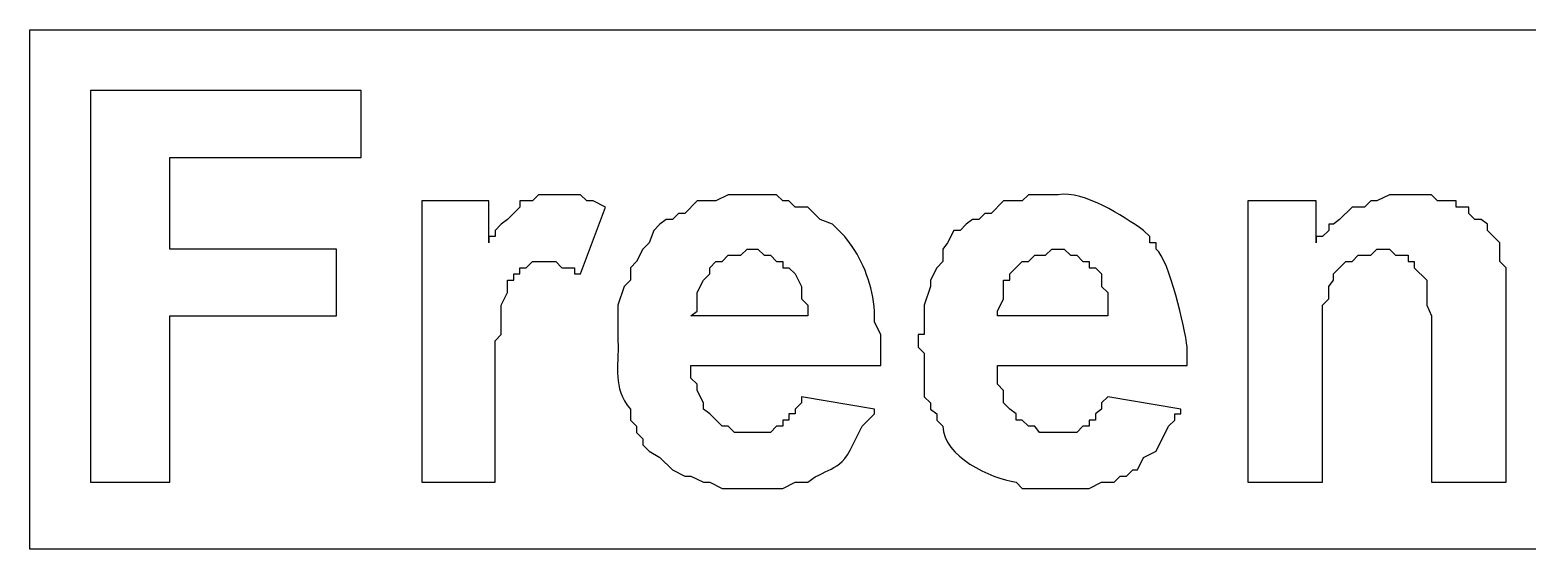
# Model space of a CAD drawing. Header units: millimetres. Extents: x -109 to -14.2, y -107.5 to -24.7.
# Drawn here: x -64.49 to -58.28, y -94.38 to -92.22 of the extents above; entities that cross this region are included whole.
import ezdxf

# ---------------------------------------------------------------- set-up
doc = ezdxf.new("R2010")
doc.units = ezdxf.units.MM
doc.header["$MEASUREMENT"] = 0
doc.layers.add('layer 1', color=7, linetype='Continuous')

msp = doc.modelspace()

# ---------------------------------------------------------------- linework, layer by layer
at = {"layer": 'layer 1', "color": 0}
for points, knots in [([(-64.4912, -92.2205), (-64.4912, -92.2205), (-64.4912, -94.3759), (-64.4912, -94.3759), (-64.4912, -94.3759), (-64.4912, -94.3759), (-54.1269, -94.3759), (-54.1269, -94.3759), (-54.1269, -94.3759), (-54.1269, -94.3759), (-54.1269, -92.2205), (-54.1269, -92.2205), (-54.1269, -92.2205), (-54.1269, -92.2205), (-64.4912, -92.2205), (-64.4912, -92.2205)], [0, 0, 0, 0, 0.2, 0.2, 0.2, 0.2, 0.4, 0.4, 0.4, 0.4, 0.6, 0.6, 0.6, 0.6, 1, 1, 1, 1]), ([(-64.2395, -94.0985), (-64.2395, -94.0985), (-64.2395, -92.4722), (-64.2395, -92.4722), (-64.2395, -92.4722), (-64.2395, -92.4722), (-63.1166, -92.4722), (-63.1166, -92.4722), (-63.1166, -92.4722), (-63.1166, -92.4722), (-63.1166, -92.7497), (-63.1166, -92.7497), (-63.1166, -92.7497), (-63.1166, -92.7497), (-63.9104, -92.7497), (-63.9104, -92.7497), (-63.9104, -92.7497), (-63.9104, -92.7497), (-63.9104, -93.1304), (-63.9104, -93.1304), (-63.9104, -93.1304), (-63.9104, -93.1304), (-63.2198, -93.1304), (-63.2198, -93.1304), (-63.2198, -93.1304), (-63.2198, -93.1304), (-63.2198, -93.4079), (-63.2198, -93.4079), (-63.2198, -93.4079), (-63.2198, -93.4079), (-63.9104, -93.4079), (-63.9104, -93.4079), (-63.9104, -93.4079), (-63.9104, -93.4079), (-63.9104, -94.0985), (-63.9104, -94.0985), (-63.9104, -94.0985), (-63.9104, -94.0985), (-64.2395, -94.0985), (-64.2395, -94.0985)], [0, 0, 0, 0, 0.090909, 0.090909, 0.090909, 0.090909, 0.181818, 0.181818, 0.181818, 0.181818, 0.272727, 0.272727, 0.272727, 0.272727, 0.363636, 0.363636, 0.363636, 0.363636, 0.454545, 0.454545, 0.454545, 0.454545, 0.545455, 0.545455, 0.545455, 0.545455, 0.636364, 0.636364, 0.636364, 0.636364, 0.727273, 0.727273, 0.727273, 0.727273, 0.818182, 0.818182, 0.818182, 0.818182, 1, 1, 1, 1]), ([(-62.5616, -94.0985), (-62.5616, -94.0985), (-62.8649, -94.0985), (-62.8649, -94.0985), (-62.8649, -94.0985), (-62.8649, -94.0985), (-62.8649, -92.9304), (-62.8649, -92.9304), (-62.8649, -92.9304), (-62.8649, -92.9304), (-62.5874, -92.9304), (-62.5874, -92.9304), (-62.5874, -92.9304), (-62.5874, -92.9304), (-62.5874, -93.1046), (-62.5874, -93.1046), (-62.5874, -93.1046), (-62.5874, -93.1046), (-62.5874, -93.0788), (-62.5874, -93.0788), (-62.5874, -93.0788), (-62.5874, -93.0788), (-62.5616, -93.0788), (-62.5616, -93.0788), (-62.5616, -93.0788), (-62.5616, -93.0788), (-62.5616, -93.053), (-62.5616, -93.053), (-62.5616, -93.053), (-62.5616, -93.053), (-62.5358, -93.0272), (-62.5358, -93.0272), (-62.5358, -93.0272), (-62.5358, -93.0272), (-62.51, -93.0078), (-62.51, -93.0078), (-62.51, -93.0078), (-62.51, -93.0078), (-62.4584, -92.9562), (-62.4584, -92.9562), (-62.4584, -92.9562), (-62.4584, -92.9562), (-62.4584, -92.9304), (-62.4584, -92.9304), (-62.4584, -92.9304), (-62.4584, -92.9304), (-62.4067, -92.9304), (-62.4067, -92.9304), (-62.4067, -92.9304), (-62.4067, -92.9304), (-62.3809, -92.9045), (-62.3809, -92.9045), (-62.3809, -92.9045), (-62.3809, -92.9045), (-62.2067, -92.9045), (-62.2067, -92.9045), (-62.2067, -92.9045), (-62.2067, -92.9045), (-62.1808, -92.9304), (-62.1808, -92.9304), (-62.1808, -92.9304), (-62.1808, -92.9304), (-62.155, -92.9304), (-62.155, -92.9304), (-62.155, -92.9304), (-62.155, -92.9304), (-62.1034, -92.9562), (-62.1034, -92.9562), (-62.1034, -92.9562), (-62.1034, -92.9562), (-62.2067, -93.2337), (-62.2067, -93.2337), (-62.2067, -93.2337), (-62.2067, -93.2337), (-62.2325, -93.2337), (-62.2325, -93.2337), (-62.2325, -93.2337), (-62.2325, -93.2337), (-62.2325, -93.2079), (-62.2325, -93.2079), (-62.2325, -93.2079), (-62.2325, -93.2079), (-62.2841, -93.2079), (-62.2841, -93.2079), (-62.2841, -93.2079), (-62.2841, -93.2079), (-62.3099, -93.1821), (-62.3099, -93.1821), (-62.3099, -93.1821), (-62.3099, -93.1821), (-62.4067, -93.1821), (-62.4067, -93.1821), (-62.4067, -93.1821), (-62.4067, -93.1821), (-62.4325, -93.2079), (-62.4325, -93.2079), (-62.4325, -93.2079), (-62.4325, -93.2079), (-62.4584, -93.2079), (-62.4584, -93.2079), (-62.4584, -93.2079), (-62.4584, -93.2079), (-62.4584, -93.2337), (-62.4584, -93.2337), (-62.4584, -93.2337), (-62.4584, -93.2337), (-62.4841, -93.2337), (-62.4841, -93.2337), (-62.4841, -93.2337), (-62.4841, -93.2337), (-62.4841, -93.2595), (-62.4841, -93.2595), (-62.4841, -93.2595), (-62.4841, -93.2595), (-62.51, -93.2595), (-62.51, -93.2595), (-62.51, -93.2595), (-62.51, -93.2595), (-62.51, -93.3111), (-62.51, -93.3111), (-62.51, -93.3111), (-62.51, -93.3111), (-62.5358, -93.3628), (-62.5358, -93.3628), (-62.5358, -93.3628), (-62.5358, -93.3628), (-62.5358, -93.4854), (-62.5358, -93.4854), (-62.5358, -93.4854), (-62.5358, -93.4854), (-62.5616, -93.5112), (-62.5616, -93.5112), (-62.5616, -93.5112), (-62.5616, -93.5112), (-62.5616, -93.7435), (-62.5616, -93.7435), (-62.5616, -93.7435), (-62.5616, -93.7435), (-62.5616, -94.0985), (-62.5616, -94.0985)], [0, 0, 0, 0, 0.027778, 0.027778, 0.027778, 0.027778, 0.055556, 0.055556, 0.055556, 0.055556, 0.083333, 0.083333, 0.083333, 0.083333, 0.111111, 0.111111, 0.111111, 0.111111, 0.138889, 0.138889, 0.138889, 0.138889, 0.166667, 0.166667, 0.166667, 0.166667, 0.194444, 0.194444, 0.194444, 0.194444, 0.222222, 0.222222, 0.222222, 0.222222, 0.25, 0.25, 0.25, 0.25, 0.277778, 0.277778, 0.277778, 0.277778, 0.305556, 0.305556, 0.305556, 0.305556, 0.333333, 0.333333, 0.333333, 0.333333, 0.361111, 0.361111, 0.361111, 0.361111, 0.388889, 0.388889, 0.388889, 0.388889, 0.416667, 0.416667, 0.416667, 0.416667, 0.444444, 0.444444, 0.444444, 0.444444, 0.472222, 0.472222, 0.472222, 0.472222, 0.5, 0.5, 0.5, 0.5, 0.527778, 0.527778, 0.527778, 0.527778, 0.555556, 0.555556, 0.555556, 0.555556, 0.583333, 0.583333, 0.583333, 0.583333, 0.611111, 0.611111, 0.611111, 0.611111, 0.638889, 0.638889, 0.638889, 0.638889, 0.666667, 0.666667, 0.666667, 0.666667, 0.694444, 0.694444, 0.694444, 0.694444, 0.722222, 0.722222, 0.722222, 0.722222, 0.75, 0.75, 0.75, 0.75, 0.777778, 0.777778, 0.777778, 0.777778, 0.805556, 0.805556, 0.805556, 0.805556, 0.833333, 0.833333, 0.833333, 0.833333, 0.861111, 0.861111, 0.861111, 0.861111, 0.888889, 0.888889, 0.888889, 0.888889, 0.916667, 0.916667, 0.916667, 0.916667, 0.944444, 0.944444, 0.944444, 0.944444, 1, 1, 1, 1]), ([(-61.2903, -93.7435), (-61.2903, -93.7435), (-60.987, -93.7951), (-60.987, -93.7951), (-60.987, -93.7951), (-60.987, -93.7951), (-60.987, -93.8145), (-60.987, -93.8145), (-60.987, -93.8145), (-60.987, -93.8145), (-61.0386, -93.8661), (-61.0386, -93.8661), (-61.0386, -93.8661), (-61.0386, -93.8661), (-61.0644, -93.9178), (-61.0644, -93.9178), (-61.0644, -93.9178), (-61.1293, -94.0674), (-61.1758, -94.0281), (-61.2644, -94.0985), (-61.2644, -94.0985), (-61.2644, -94.0985), (-61.3161, -94.0985), (-61.3161, -94.0985), (-61.3161, -94.0985), (-61.3161, -94.0985), (-61.3677, -94.1243), (-61.3677, -94.1243), (-61.3677, -94.1243), (-61.3677, -94.1243), (-61.6194, -94.1243), (-61.6194, -94.1243), (-61.6194, -94.1243), (-61.6194, -94.1243), (-61.671, -94.0985), (-61.671, -94.0985), (-61.671, -94.0985), (-61.671, -94.0985), (-61.6968, -94.0985), (-61.6968, -94.0985), (-61.6968, -94.0985), (-61.6968, -94.0985), (-61.7485, -94.0726), (-61.7485, -94.0726), (-61.7485, -94.0726), (-61.7485, -94.0726), (-61.7743, -94.0726), (-61.7743, -94.0726), (-61.7743, -94.0726), (-61.7743, -94.0726), (-61.8259, -94.0468), (-61.8259, -94.0468), (-61.8259, -94.0468), (-61.8259, -94.0468), (-61.8775, -93.9952), (-61.8775, -93.9952), (-61.8775, -93.9952), (-61.8775, -93.9952), (-61.9227, -93.9694), (-61.9227, -93.9694), (-61.9227, -93.9694), (-61.9227, -93.9694), (-61.9485, -93.9436), (-61.9485, -93.9436), (-61.9485, -93.9436), (-61.9485, -93.9436), (-61.9485, -93.9178), (-61.9485, -93.9178), (-61.9485, -93.9178), (-61.9485, -93.9178), (-61.9743, -93.8919), (-61.9743, -93.8919), (-61.9743, -93.8919), (-61.9743, -93.8919), (-61.9743, -93.8661), (-61.9743, -93.8661), (-61.9743, -93.8661), (-61.9743, -93.8661), (-62.0001, -93.8403), (-62.0001, -93.8403), (-62.0001, -93.8403), (-62.0001, -93.8403), (-62.0001, -93.7951), (-62.0001, -93.7951), (-62.0001, -93.7951), (-62.076, -93.7031), (-62.0467, -93.6233), (-62.0518, -93.5112), (-62.0518, -93.5112), (-62.0518, -93.5112), (-62.0518, -93.3628), (-62.0518, -93.3628), (-62.0518, -93.3628), (-62.0518, -93.3628), (-62.026, -93.2853), (-62.026, -93.2853), (-62.026, -93.2853), (-62.026, -93.2853), (-62.0001, -93.2595), (-62.0001, -93.2595), (-62.0001, -93.2595), (-62.0001, -93.2595), (-62.0001, -93.2079), (-62.0001, -93.2079), (-62.0001, -93.2079), (-62.0001, -93.2079), (-61.9743, -93.1821), (-61.9743, -93.1821), (-61.9743, -93.1821), (-61.9743, -93.1821), (-61.9485, -93.1304), (-61.9485, -93.1304), (-61.9485, -93.1304), (-61.9485, -93.1304), (-61.9227, -93.1046), (-61.9227, -93.1046), (-61.9227, -93.1046), (-61.9227, -93.1046), (-61.9033, -93.053), (-61.9033, -93.053), (-61.9033, -93.053), (-61.9033, -93.053), (-61.8775, -93.0272), (-61.8775, -93.0272), (-61.8775, -93.0272), (-61.8775, -93.0272), (-61.8517, -93.0078), (-61.8517, -93.0078), (-61.8517, -93.0078), (-61.8517, -93.0078), (-61.8259, -93.0078), (-61.8259, -93.0078), (-61.8259, -93.0078), (-61.8259, -93.0078), (-61.8001, -92.982), (-61.8001, -92.982), (-61.8001, -92.982), (-61.8001, -92.982), (-61.7743, -92.982), (-61.7743, -92.982), (-61.7743, -92.982), (-61.7743, -92.982), (-61.7227, -92.9304), (-61.7227, -92.9304), (-61.7227, -92.9304), (-61.7227, -92.9304), (-61.6452, -92.9304), (-61.6452, -92.9304), (-61.6452, -92.9304), (-61.6452, -92.9304), (-61.5936, -92.9045), (-61.5936, -92.9045), (-61.5936, -92.9045), (-61.5936, -92.9045), (-61.3935, -92.9045), (-61.3935, -92.9045), (-61.3935, -92.9045), (-61.3935, -92.9045), (-61.3677, -92.9304), (-61.3677, -92.9304), (-61.3677, -92.9304), (-61.3677, -92.9304), (-61.3419, -92.9304), (-61.3419, -92.9304), (-61.3419, -92.9304), (-61.3419, -92.9304), (-61.3161, -92.9562), (-61.3161, -92.9562), (-61.3161, -92.9562), (-61.3161, -92.9562), (-61.2644, -92.9562), (-61.2644, -92.9562), (-61.2644, -92.9562), (-61.2644, -92.9562), (-61.2128, -93.0078), (-61.2128, -93.0078), (-61.2128, -93.0078), (-61.2128, -93.0078), (-61.1612, -93.0272), (-61.1612, -93.0272), (-61.1612, -93.0272), (-61.1612, -93.0272), (-61.1096, -93.0788), (-61.1096, -93.0788), (-61.1096, -93.0788), (-61.1096, -93.0788), (-61.0902, -93.1046), (-61.0902, -93.1046), (-61.0902, -93.1046), (-61.0318, -93.186), (-60.9949, -93.2812), (-60.987, -93.3886), (-60.987, -93.3886), (-60.987, -93.3886), (-60.987, -93.4337), (-60.987, -93.4337), (-60.987, -93.4337), (-60.987, -93.4337), (-60.9611, -93.4854), (-60.9611, -93.4854), (-60.9611, -93.4854), (-60.9611, -93.4854), (-60.9611, -93.6144), (-60.9611, -93.6144), (-60.9611, -93.6144), (-60.9611, -93.6144), (-61.7485, -93.6144), (-61.7485, -93.6144), (-61.7485, -93.6144), (-61.7485, -93.6144), (-61.7485, -93.6661), (-61.7485, -93.6661), (-61.7485, -93.6661), (-61.7485, -93.6661), (-61.7227, -93.6919), (-61.7227, -93.6919), (-61.7227, -93.6919), (-61.7227, -93.6919), (-61.7227, -93.7177), (-61.7227, -93.7177), (-61.7227, -93.7177), (-61.7227, -93.7177), (-61.6968, -93.7693), (-61.6968, -93.7693), (-61.6968, -93.7693), (-61.6968, -93.7693), (-61.6968, -93.7951), (-61.6968, -93.7951), (-61.6968, -93.7951), (-61.6968, -93.7951), (-61.671, -93.8145), (-61.671, -93.8145), (-61.671, -93.8145), (-61.671, -93.8145), (-61.6194, -93.8661), (-61.6194, -93.8661), (-61.6194, -93.8661), (-61.6194, -93.8661), (-61.5936, -93.8661), (-61.5936, -93.8661), (-61.5936, -93.8661), (-61.5936, -93.8661), (-61.5678, -93.8919), (-61.5678, -93.8919), (-61.5678, -93.8919), (-61.5678, -93.8919), (-61.4193, -93.8919), (-61.4193, -93.8919), (-61.4193, -93.8919), (-61.4193, -93.8919), (-61.3935, -93.8661), (-61.3935, -93.8661), (-61.3935, -93.8661), (-61.3935, -93.8661), (-61.3677, -93.8661), (-61.3677, -93.8661), (-61.3677, -93.8661), (-61.3677, -93.8661), (-61.3677, -93.8403), (-61.3677, -93.8403), (-61.3677, -93.8403), (-61.3677, -93.8403), (-61.3419, -93.8403), (-61.3419, -93.8403), (-61.3419, -93.8403), (-61.3419, -93.8403), (-61.3419, -93.8145), (-61.3419, -93.8145), (-61.3419, -93.8145), (-61.3419, -93.8145), (-61.3161, -93.8145), (-61.3161, -93.8145), (-61.3161, -93.8145), (-61.3161, -93.8145), (-61.3161, -93.7951), (-61.3161, -93.7951), (-61.3161, -93.7951), (-61.3161, -93.7951), (-61.2903, -93.7693), (-61.2903, -93.7693), (-61.2903, -93.7693), (-61.2903, -93.7693), (-61.2903, -93.7435), (-61.2903, -93.7435)], [0, 0, 0, 0, 0.013889, 0.013889, 0.013889, 0.013889, 0.027778, 0.027778, 0.027778, 0.027778, 0.041667, 0.041667, 0.041667, 0.041667, 0.055556, 0.055556, 0.055556, 0.055556, 0.069444, 0.069444, 0.069444, 0.069444, 0.083333, 0.083333, 0.083333, 0.083333, 0.097222, 0.097222, 0.097222, 0.097222, 0.111111, 0.111111, 0.111111, 0.111111, 0.125, 0.125, 0.125, 0.125, 0.138889, 0.138889, 0.138889, 0.138889, 0.152778, 0.152778, 0.152778, 0.152778, 0.166667, 0.166667, 0.166667, 0.166667, 0.180556, 0.180556, 0.180556, 0.180556, 0.194444, 0.194444, 0.194444, 0.194444, 0.208333, 0.208333, 0.208333, 0.208333, 0.222222, 0.222222, 0.222222, 0.222222, 0.236111, 0.236111, 0.236111, 0.236111, 0.25, 0.25, 0.25, 0.25, 0.263889, 0.263889, 0.263889, 0.263889, 0.277778, 0.277778, 0.277778, 0.277778, 0.291667, 0.291667, 0.291667, 0.291667, 0.305556, 0.305556, 0.305556, 0.305556, 0.319444, 0.319444, 0.319444, 0.319444, 0.333333, 0.333333, 0.333333, 0.333333, 0.347222, 0.347222, 0.347222, 0.347222, 0.361111, 0.361111, 0.361111, 0.361111, 0.375, 0.375, 0.375, 0.375, 0.388889, 0.388889, 0.388889, 0.388889, 0.402778, 0.402778, 0.402778, 0.402778, 0.416667, 0.416667, 0.416667, 0.416667, 0.430556, 0.430556, 0.430556, 0.430556, 0.444444, 0.444444, 0.444444, 0.444444, 0.458333, 0.458333, 0.458333, 0.458333, 0.472222, 0.472222, 0.472222, 0.472222, 0.486111, 0.486111, 0.486111, 0.486111, 0.5, 0.5, 0.5, 0.5, 0.513889, 0.513889, 0.513889, 0.513889, 0.527778, 0.527778, 0.527778, 0.527778, 0.541667, 0.541667, 0.541667, 0.541667, 0.555556, 0.555556, 0.555556, 0.555556, 0.569444, 0.569444, 0.569444, 0.569444, 0.583333, 0.583333, 0.583333, 0.583333, 0.597222, 0.597222, 0.597222, 0.597222, 0.611111, 0.611111, 0.611111, 0.611111, 0.625, 0.625, 0.625, 0.625, 0.638889, 0.638889, 0.638889, 0.638889, 0.652778, 0.652778, 0.652778, 0.652778, 0.666667, 0.666667, 0.666667, 0.666667, 0.680556, 0.680556, 0.680556, 0.680556, 0.694444, 0.694444, 0.694444, 0.694444, 0.708333, 0.708333, 0.708333, 0.708333, 0.722222, 0.722222, 0.722222, 0.722222, 0.736111, 0.736111, 0.736111, 0.736111, 0.75, 0.75, 0.75, 0.75, 0.763889, 0.763889, 0.763889, 0.763889, 0.777778, 0.777778, 0.777778, 0.777778, 0.791667, 0.791667, 0.791667, 0.791667, 0.805556, 0.805556, 0.805556, 0.805556, 0.819444, 0.819444, 0.819444, 0.819444, 0.833333, 0.833333, 0.833333, 0.833333, 0.847222, 0.847222, 0.847222, 0.847222, 0.861111, 0.861111, 0.861111, 0.861111, 0.875, 0.875, 0.875, 0.875, 0.888889, 0.888889, 0.888889, 0.888889, 0.902778, 0.902778, 0.902778, 0.902778, 0.916667, 0.916667, 0.916667, 0.916667, 0.930556, 0.930556, 0.930556, 0.930556, 0.944444, 0.944444, 0.944444, 0.944444, 0.958333, 0.958333, 0.958333, 0.958333, 0.972222, 0.972222, 0.972222, 0.972222, 1, 1, 1, 1]), ([(-60.0189, -93.7435), (-60.0189, -93.7435), (-59.7156, -93.7951), (-59.7156, -93.7951), (-59.7156, -93.7951), (-59.7156, -93.7951), (-59.7156, -93.8145), (-59.7156, -93.8145), (-59.7156, -93.8145), (-59.7156, -93.8145), (-59.7414, -93.8145), (-59.7414, -93.8145), (-59.7414, -93.8145), (-59.7414, -93.8145), (-59.7414, -93.8403), (-59.7414, -93.8403), (-59.7414, -93.8403), (-59.7414, -93.8403), (-59.7673, -93.8661), (-59.7673, -93.8661), (-59.7673, -93.8661), (-59.7673, -93.8661), (-59.8189, -93.9694), (-59.8189, -93.9694), (-59.8189, -93.9694), (-59.8189, -93.9694), (-59.8705, -93.9952), (-59.8705, -93.9952), (-59.8705, -93.9952), (-59.8705, -93.9952), (-59.8963, -94.0468), (-59.8963, -94.0468), (-59.8963, -94.0468), (-59.8963, -94.0468), (-59.9157, -94.0468), (-59.9157, -94.0468), (-59.9157, -94.0468), (-59.9157, -94.0468), (-59.9415, -94.0726), (-59.9415, -94.0726), (-59.9415, -94.0726), (-59.9415, -94.0726), (-59.9673, -94.0726), (-59.9673, -94.0726), (-59.9673, -94.0726), (-59.9673, -94.0726), (-59.9931, -94.0985), (-59.9931, -94.0985), (-59.9931, -94.0985), (-59.9931, -94.0985), (-60.0447, -94.0985), (-60.0447, -94.0985), (-60.0447, -94.0985), (-60.0447, -94.0985), (-60.0964, -94.1243), (-60.0964, -94.1243), (-60.0964, -94.1243), (-60.0964, -94.1243), (-60.3739, -94.1243), (-60.3739, -94.1243), (-60.3739, -94.1243), (-60.3739, -94.1243), (-60.3997, -94.0985), (-60.3997, -94.0985), (-60.3997, -94.0985), (-60.5056, -94.0814), (-60.7029, -93.9912), (-60.703, -93.8661), (-60.703, -93.8661), (-60.703, -93.8661), (-60.7288, -93.8403), (-60.7288, -93.8403), (-60.7288, -93.8403), (-60.7288, -93.8403), (-60.7288, -93.8145), (-60.7288, -93.8145), (-60.7288, -93.8145), (-60.7288, -93.8145), (-60.7546, -93.7951), (-60.7546, -93.7951), (-60.7546, -93.7951), (-60.7546, -93.7951), (-60.7546, -93.7693), (-60.7546, -93.7693), (-60.7546, -93.7693), (-60.7546, -93.7693), (-60.7804, -93.7435), (-60.7804, -93.7435), (-60.7804, -93.7435), (-60.7804, -93.7435), (-60.7804, -93.5628), (-60.7804, -93.5628), (-60.7804, -93.5628), (-60.7804, -93.5628), (-60.8063, -93.537), (-60.8063, -93.537), (-60.8063, -93.537), (-60.8063, -93.537), (-60.8063, -93.4854), (-60.8063, -93.4854), (-60.8063, -93.4854), (-60.8063, -93.4854), (-60.7804, -93.4854), (-60.7804, -93.4854), (-60.7804, -93.4854), (-60.7804, -93.4854), (-60.7804, -93.3628), (-60.7804, -93.3628), (-60.7804, -93.3628), (-60.7804, -93.3628), (-60.7546, -93.2853), (-60.7546, -93.2853), (-60.7546, -93.2853), (-60.7546, -93.2853), (-60.7546, -93.2595), (-60.7546, -93.2595), (-60.7546, -93.2595), (-60.7546, -93.2595), (-60.7288, -93.2079), (-60.7288, -93.2079), (-60.7288, -93.2079), (-60.7288, -93.2079), (-60.703, -93.1821), (-60.703, -93.1821), (-60.703, -93.1821), (-60.703, -93.1821), (-60.703, -93.1304), (-60.703, -93.1304), (-60.703, -93.1304), (-60.703, -93.1304), (-60.6836, -93.1046), (-60.6836, -93.1046), (-60.6836, -93.1046), (-60.6836, -93.1046), (-60.6578, -93.053), (-60.6578, -93.053), (-60.6578, -93.053), (-60.6578, -93.053), (-60.632, -93.053), (-60.632, -93.053), (-60.632, -93.053), (-60.632, -93.053), (-60.6062, -93.0272), (-60.6062, -93.0272), (-60.6062, -93.0272), (-60.6062, -93.0272), (-60.5804, -93.0078), (-60.5804, -93.0078), (-60.5804, -93.0078), (-60.5804, -93.0078), (-60.5546, -93.0078), (-60.5546, -93.0078), (-60.5546, -93.0078), (-60.5546, -93.0078), (-60.5287, -92.982), (-60.5287, -92.982), (-60.5287, -92.982), (-60.5287, -92.982), (-60.5029, -92.982), (-60.5029, -92.982), (-60.5029, -92.982), (-60.5029, -92.982), (-60.4513, -92.9304), (-60.4513, -92.9304), (-60.4513, -92.9304), (-60.4513, -92.9304), (-60.3739, -92.9304), (-60.3739, -92.9304), (-60.3739, -92.9304), (-60.3739, -92.9304), (-60.3481, -92.9045), (-60.3481, -92.9045), (-60.3481, -92.9045), (-60.3481, -92.9045), (-60.2254, -92.9045), (-60.2254, -92.9045), (-60.2254, -92.9045), (-60.1154, -92.887), (-59.9575, -92.9934), (-59.8705, -93.053), (-59.8705, -93.053), (-59.8705, -93.053), (-59.8447, -93.0788), (-59.8447, -93.0788), (-59.8447, -93.0788), (-59.8447, -93.0788), (-59.8447, -93.1046), (-59.8447, -93.1046), (-59.8447, -93.1046), (-59.8447, -93.1046), (-59.8189, -93.1046), (-59.8189, -93.1046), (-59.8189, -93.1046), (-59.8189, -93.1046), (-59.8189, -93.1304), (-59.8189, -93.1304), (-59.8189, -93.1304), (-59.7615, -93.1799), (-59.7004, -93.4542), (-59.6898, -93.537), (-59.6898, -93.537), (-59.6898, -93.537), (-59.6898, -93.6144), (-59.6898, -93.6144), (-59.6898, -93.6144), (-59.6898, -93.6144), (-60.4771, -93.6144), (-60.4771, -93.6144), (-60.4771, -93.6144), (-60.4771, -93.6144), (-60.4771, -93.6919), (-60.4771, -93.6919), (-60.4771, -93.6919), (-60.4771, -93.6919), (-60.4513, -93.7177), (-60.4513, -93.7177), (-60.4513, -93.7177), (-60.4513, -93.7177), (-60.4513, -93.7693), (-60.4513, -93.7693), (-60.4513, -93.7693), (-60.4513, -93.7693), (-60.4255, -93.7951), (-60.4255, -93.7951), (-60.4255, -93.7951), (-60.4255, -93.7951), (-60.3997, -93.8145), (-60.3997, -93.8145), (-60.3997, -93.8145), (-60.3997, -93.8145), (-60.3997, -93.8403), (-60.3997, -93.8403), (-60.3997, -93.8403), (-60.3997, -93.8403), (-60.3739, -93.8403), (-60.3739, -93.8403), (-60.3739, -93.8403), (-60.3739, -93.8403), (-60.3481, -93.8661), (-60.3481, -93.8661), (-60.3481, -93.8661), (-60.3481, -93.8661), (-60.3222, -93.8661), (-60.3222, -93.8661), (-60.3222, -93.8661), (-60.3222, -93.8661), (-60.3029, -93.8919), (-60.3029, -93.8919), (-60.3029, -93.8919), (-60.3029, -93.8919), (-60.148, -93.8919), (-60.148, -93.8919), (-60.148, -93.8919), (-60.148, -93.8919), (-60.1222, -93.8661), (-60.1222, -93.8661), (-60.1222, -93.8661), (-60.1222, -93.8661), (-60.0964, -93.8661), (-60.0964, -93.8661), (-60.0964, -93.8661), (-60.0964, -93.8661), (-60.0964, -93.8403), (-60.0964, -93.8403), (-60.0964, -93.8403), (-60.0964, -93.8403), (-60.0706, -93.8403), (-60.0706, -93.8403), (-60.0706, -93.8403), (-60.0706, -93.8403), (-60.0706, -93.8145), (-60.0706, -93.8145), (-60.0706, -93.8145), (-60.0706, -93.8145), (-60.0447, -93.7951), (-60.0447, -93.7951), (-60.0447, -93.7951), (-60.0447, -93.7951), (-60.0447, -93.7693), (-60.0447, -93.7693), (-60.0447, -93.7693), (-60.0447, -93.7693), (-60.0189, -93.7435), (-60.0189, -93.7435)], [0, 0, 0, 0, 0.013889, 0.013889, 0.013889, 0.013889, 0.027778, 0.027778, 0.027778, 0.027778, 0.041667, 0.041667, 0.041667, 0.041667, 0.055556, 0.055556, 0.055556, 0.055556, 0.069444, 0.069444, 0.069444, 0.069444, 0.083333, 0.083333, 0.083333, 0.083333, 0.097222, 0.097222, 0.097222, 0.097222, 0.111111, 0.111111, 0.111111, 0.111111, 0.125, 0.125, 0.125, 0.125, 0.138889, 0.138889, 0.138889, 0.138889, 0.152778, 0.152778, 0.152778, 0.152778, 0.166667, 0.166667, 0.166667, 0.166667, 0.180556, 0.180556, 0.180556, 0.180556, 0.194444, 0.194444, 0.194444, 0.194444, 0.208333, 0.208333, 0.208333, 0.208333, 0.222222, 0.222222, 0.222222, 0.222222, 0.236111, 0.236111, 0.236111, 0.236111, 0.25, 0.25, 0.25, 0.25, 0.263889, 0.263889, 0.263889, 0.263889, 0.277778, 0.277778, 0.277778, 0.277778, 0.291667, 0.291667, 0.291667, 0.291667, 0.305556, 0.305556, 0.305556, 0.305556, 0.319444, 0.319444, 0.319444, 0.319444, 0.333333, 0.333333, 0.333333, 0.333333, 0.347222, 0.347222, 0.347222, 0.347222, 0.361111, 0.361111, 0.361111, 0.361111, 0.375, 0.375, 0.375, 0.375, 0.388889, 0.388889, 0.388889, 0.388889, 0.402778, 0.402778, 0.402778, 0.402778, 0.416667, 0.416667, 0.416667, 0.416667, 0.430556, 0.430556, 0.430556, 0.430556, 0.444444, 0.444444, 0.444444, 0.444444, 0.458333, 0.458333, 0.458333, 0.458333, 0.472222, 0.472222, 0.472222, 0.472222, 0.486111, 0.486111, 0.486111, 0.486111, 0.5, 0.5, 0.5, 0.5, 0.513889, 0.513889, 0.513889, 0.513889, 0.527778, 0.527778, 0.527778, 0.527778, 0.541667, 0.541667, 0.541667, 0.541667, 0.555556, 0.555556, 0.555556, 0.555556, 0.569444, 0.569444, 0.569444, 0.569444, 0.583333, 0.583333, 0.583333, 0.583333, 0.597222, 0.597222, 0.597222, 0.597222, 0.611111, 0.611111, 0.611111, 0.611111, 0.625, 0.625, 0.625, 0.625, 0.638889, 0.638889, 0.638889, 0.638889, 0.652778, 0.652778, 0.652778, 0.652778, 0.666667, 0.666667, 0.666667, 0.666667, 0.680556, 0.680556, 0.680556, 0.680556, 0.694444, 0.694444, 0.694444, 0.694444, 0.708333, 0.708333, 0.708333, 0.708333, 0.722222, 0.722222, 0.722222, 0.722222, 0.736111, 0.736111, 0.736111, 0.736111, 0.75, 0.75, 0.75, 0.75, 0.763889, 0.763889, 0.763889, 0.763889, 0.777778, 0.777778, 0.777778, 0.777778, 0.791667, 0.791667, 0.791667, 0.791667, 0.805556, 0.805556, 0.805556, 0.805556, 0.819444, 0.819444, 0.819444, 0.819444, 0.833333, 0.833333, 0.833333, 0.833333, 0.847222, 0.847222, 0.847222, 0.847222, 0.861111, 0.861111, 0.861111, 0.861111, 0.875, 0.875, 0.875, 0.875, 0.888889, 0.888889, 0.888889, 0.888889, 0.902778, 0.902778, 0.902778, 0.902778, 0.916667, 0.916667, 0.916667, 0.916667, 0.930556, 0.930556, 0.930556, 0.930556, 0.944444, 0.944444, 0.944444, 0.944444, 0.958333, 0.958333, 0.958333, 0.958333, 0.972222, 0.972222, 0.972222, 0.972222, 1, 1, 1, 1]), ([(-58.3668, -94.0985), (-58.3668, -94.0985), (-58.6766, -94.0985), (-58.6766, -94.0985), (-58.6766, -94.0985), (-58.6766, -94.0985), (-58.6766, -93.4079), (-58.6766, -93.4079), (-58.6766, -93.4079), (-58.6766, -93.4079), (-58.696, -93.3628), (-58.696, -93.3628), (-58.696, -93.3628), (-58.696, -93.3628), (-58.696, -93.2595), (-58.696, -93.2595), (-58.696, -93.2595), (-58.696, -93.2595), (-58.7476, -93.2079), (-58.7476, -93.2079), (-58.7476, -93.2079), (-58.7476, -93.2079), (-58.7476, -93.1821), (-58.7476, -93.1821), (-58.7476, -93.1821), (-58.7476, -93.1821), (-58.7734, -93.1821), (-58.7734, -93.1821), (-58.7734, -93.1821), (-58.7734, -93.1821), (-58.7734, -93.1562), (-58.7734, -93.1562), (-58.7734, -93.1562), (-58.7734, -93.1562), (-58.825, -93.1562), (-58.825, -93.1562), (-58.825, -93.1562), (-58.825, -93.1562), (-58.8508, -93.1304), (-58.8508, -93.1304), (-58.8508, -93.1304), (-58.8508, -93.1304), (-58.9025, -93.1304), (-58.9025, -93.1304), (-58.9025, -93.1304), (-58.9025, -93.1304), (-58.9283, -93.1562), (-58.9283, -93.1562), (-58.9283, -93.1562), (-58.9283, -93.1562), (-58.9799, -93.1562), (-58.9799, -93.1562), (-58.9799, -93.1562), (-58.9799, -93.1562), (-59.0057, -93.1821), (-59.0057, -93.1821), (-59.0057, -93.1821), (-59.0057, -93.1821), (-59.0316, -93.1821), (-59.0316, -93.1821), (-59.0316, -93.1821), (-59.0316, -93.1821), (-59.0832, -93.2337), (-59.0832, -93.2337), (-59.0832, -93.2337), (-59.0832, -93.2337), (-59.0832, -93.2595), (-59.0832, -93.2595), (-59.0832, -93.2595), (-59.0832, -93.2595), (-59.1025, -93.2853), (-59.1025, -93.2853), (-59.1025, -93.2853), (-59.1025, -93.2853), (-59.1025, -93.3369), (-59.1025, -93.3369), (-59.1025, -93.3369), (-59.1025, -93.3369), (-59.1284, -93.3628), (-59.1284, -93.3628), (-59.1284, -93.3628), (-59.1284, -93.3628), (-59.1284, -94.0985), (-59.1284, -94.0985), (-59.1284, -94.0985), (-59.1284, -94.0985), (-59.4381, -94.0985), (-59.4381, -94.0985), (-59.4381, -94.0985), (-59.4381, -94.0985), (-59.4381, -92.9304), (-59.4381, -92.9304), (-59.4381, -92.9304), (-59.4381, -92.9304), (-59.1541, -92.9304), (-59.1541, -92.9304), (-59.1541, -92.9304), (-59.1541, -92.9304), (-59.1541, -93.1046), (-59.1541, -93.1046), (-59.1541, -93.1046), (-59.1541, -93.1046), (-59.1541, -93.0788), (-59.1541, -93.0788), (-59.1541, -93.0788), (-59.1541, -93.0788), (-59.1284, -93.0788), (-59.1284, -93.0788), (-59.1284, -93.0788), (-59.1284, -93.0788), (-59.1025, -93.053), (-59.1025, -93.053), (-59.1025, -93.053), (-59.1025, -93.053), (-59.1025, -93.0272), (-59.1025, -93.0272), (-59.1025, -93.0272), (-59.1025, -93.0272), (-59.0832, -93.0272), (-59.0832, -93.0272), (-59.0832, -93.0272), (-59.0832, -93.0272), (-59.0573, -93.0078), (-59.0573, -93.0078), (-59.0573, -93.0078), (-59.0573, -93.0078), (-59.0057, -92.9562), (-59.0057, -92.9562), (-59.0057, -92.9562), (-59.0057, -92.9562), (-58.9541, -92.9562), (-58.9541, -92.9562), (-58.9541, -92.9562), (-58.9541, -92.9562), (-58.9283, -92.9304), (-58.9283, -92.9304), (-58.9283, -92.9304), (-58.9283, -92.9304), (-58.9025, -92.9304), (-58.9025, -92.9304), (-58.9025, -92.9304), (-58.9025, -92.9304), (-58.8508, -92.9045), (-58.8508, -92.9045), (-58.8508, -92.9045), (-58.8508, -92.9045), (-58.6766, -92.9045), (-58.6766, -92.9045), (-58.6766, -92.9045), (-58.6766, -92.9045), (-58.6508, -92.9304), (-58.6508, -92.9304), (-58.6508, -92.9304), (-58.6508, -92.9304), (-58.5733, -92.9304), (-58.5733, -92.9304), (-58.5733, -92.9304), (-58.5733, -92.9304), (-58.5733, -92.9562), (-58.5733, -92.9562), (-58.5733, -92.9562), (-58.5733, -92.9562), (-58.5217, -92.9562), (-58.5217, -92.9562), (-58.5217, -92.9562), (-58.5217, -92.9562), (-58.5217, -92.982), (-58.5217, -92.982), (-58.5217, -92.982), (-58.5217, -92.982), (-58.4959, -93.0078), (-58.4959, -93.0078), (-58.4959, -93.0078), (-58.4959, -93.0078), (-58.4701, -93.0078), (-58.4701, -93.0078), (-58.4701, -93.0078), (-58.4701, -93.0078), (-58.4443, -93.0272), (-58.4443, -93.0272), (-58.4443, -93.0272), (-58.4443, -93.0272), (-58.4443, -93.053), (-58.4443, -93.053), (-58.4443, -93.053), (-58.4443, -93.053), (-58.3927, -93.1046), (-58.3927, -93.1046), (-58.3927, -93.1046), (-58.3927, -93.1046), (-58.3927, -93.1821), (-58.3927, -93.1821), (-58.3927, -93.1821), (-58.3927, -93.1821), (-58.3668, -93.2079), (-58.3668, -93.2079), (-58.3668, -93.2079), (-58.3668, -93.2079), (-58.3668, -93.3886), (-58.3668, -93.3886), (-58.3668, -93.3886), (-58.3668, -93.3886), (-58.3668, -94.0985), (-58.3668, -94.0985)], [0, 0, 0, 0, 0.019231, 0.019231, 0.019231, 0.019231, 0.038462, 0.038462, 0.038462, 0.038462, 0.057692, 0.057692, 0.057692, 0.057692, 0.076923, 0.076923, 0.076923, 0.076923, 0.096154, 0.096154, 0.096154, 0.096154, 0.115385, 0.115385, 0.115385, 0.115385, 0.134615, 0.134615, 0.134615, 0.134615, 0.153846, 0.153846, 0.153846, 0.153846, 0.173077, 0.173077, 0.173077, 0.173077, 0.192308, 0.192308, 0.192308, 0.192308, 0.211538, 0.211538, 0.211538, 0.211538, 0.230769, 0.230769, 0.230769, 0.230769, 0.25, 0.25, 0.25, 0.25, 0.269231, 0.269231, 0.269231, 0.269231, 0.288462, 0.288462, 0.288462, 0.288462, 0.307692, 0.307692, 0.307692, 0.307692, 0.326923, 0.326923, 0.326923, 0.326923, 0.346154, 0.346154, 0.346154, 0.346154, 0.365385, 0.365385, 0.365385, 0.365385, 0.384615, 0.384615, 0.384615, 0.384615, 0.403846, 0.403846, 0.403846, 0.403846, 0.423077, 0.423077, 0.423077, 0.423077, 0.442308, 0.442308, 0.442308, 0.442308, 0.461538, 0.461538, 0.461538, 0.461538, 0.480769, 0.480769, 0.480769, 0.480769, 0.5, 0.5, 0.5, 0.5, 0.519231, 0.519231, 0.519231, 0.519231, 0.538462, 0.538462, 0.538462, 0.538462, 0.557692, 0.557692, 0.557692, 0.557692, 0.576923, 0.576923, 0.576923, 0.576923, 0.596154, 0.596154, 0.596154, 0.596154, 0.615385, 0.615385, 0.615385, 0.615385, 0.634615, 0.634615, 0.634615, 0.634615, 0.653846, 0.653846, 0.653846, 0.653846, 0.673077, 0.673077, 0.673077, 0.673077, 0.692308, 0.692308, 0.692308, 0.692308, 0.711538, 0.711538, 0.711538, 0.711538, 0.730769, 0.730769, 0.730769, 0.730769, 0.75, 0.75, 0.75, 0.75, 0.769231, 0.769231, 0.769231, 0.769231, 0.788462, 0.788462, 0.788462, 0.788462, 0.807692, 0.807692, 0.807692, 0.807692, 0.826923, 0.826923, 0.826923, 0.826923, 0.846154, 0.846154, 0.846154, 0.846154, 0.865385, 0.865385, 0.865385, 0.865385, 0.884615, 0.884615, 0.884615, 0.884615, 0.903846, 0.903846, 0.903846, 0.903846, 0.923077, 0.923077, 0.923077, 0.923077, 0.942308, 0.942308, 0.942308, 0.942308, 0.961538, 0.961538, 0.961538, 0.961538, 1, 1, 1, 1]), ([(-61.2644, -93.4079), (-61.2644, -93.4079), (-61.2644, -93.3628), (-61.2644, -93.3628), (-61.2644, -93.3628), (-61.2644, -93.3628), (-61.2903, -93.3369), (-61.2903, -93.3369), (-61.2903, -93.3369), (-61.2903, -93.3369), (-61.2903, -93.2853), (-61.2903, -93.2853), (-61.2903, -93.2853), (-61.2903, -93.2853), (-61.3161, -93.2337), (-61.3161, -93.2337), (-61.3161, -93.2337), (-61.3161, -93.2337), (-61.3419, -93.2079), (-61.3419, -93.2079), (-61.3419, -93.2079), (-61.3419, -93.2079), (-61.3677, -93.2079), (-61.3677, -93.2079), (-61.3677, -93.2079), (-61.3677, -93.2079), (-61.3677, -93.1821), (-61.3677, -93.1821), (-61.3677, -93.1821), (-61.3677, -93.1821), (-61.3935, -93.1821), (-61.3935, -93.1821), (-61.3935, -93.1821), (-61.3935, -93.1821), (-61.4193, -93.1562), (-61.4193, -93.1562), (-61.4193, -93.1562), (-61.4193, -93.1562), (-61.4451, -93.1562), (-61.4451, -93.1562), (-61.4451, -93.1562), (-61.4451, -93.1562), (-61.471, -93.1304), (-61.471, -93.1304), (-61.471, -93.1304), (-61.471, -93.1304), (-61.5161, -93.1304), (-61.5161, -93.1304), (-61.5161, -93.1304), (-61.5161, -93.1304), (-61.5419, -93.1562), (-61.5419, -93.1562), (-61.5419, -93.1562), (-61.5419, -93.1562), (-61.5936, -93.1562), (-61.5936, -93.1562), (-61.5936, -93.1562), (-61.5936, -93.1562), (-61.6194, -93.1821), (-61.6194, -93.1821), (-61.6194, -93.1821), (-61.6194, -93.1821), (-61.6452, -93.1821), (-61.6452, -93.1821), (-61.6452, -93.1821), (-61.6452, -93.1821), (-61.671, -93.2079), (-61.671, -93.2079), (-61.671, -93.2079), (-61.671, -93.2079), (-61.671, -93.2337), (-61.671, -93.2337), (-61.671, -93.2337), (-61.671, -93.2337), (-61.6968, -93.2595), (-61.6968, -93.2595), (-61.6968, -93.2595), (-61.6968, -93.2595), (-61.7227, -93.3111), (-61.7227, -93.3111), (-61.7227, -93.3111), (-61.7227, -93.3111), (-61.7227, -93.3886), (-61.7227, -93.3886), (-61.7227, -93.3886), (-61.7227, -93.3886), (-61.7485, -93.4079), (-61.7485, -93.4079), (-61.7485, -93.4079), (-61.7485, -93.4079), (-61.2644, -93.4079), (-61.2644, -93.4079)], [0, 0, 0, 0, 0.041667, 0.041667, 0.041667, 0.041667, 0.083333, 0.083333, 0.083333, 0.083333, 0.125, 0.125, 0.125, 0.125, 0.166667, 0.166667, 0.166667, 0.166667, 0.208333, 0.208333, 0.208333, 0.208333, 0.25, 0.25, 0.25, 0.25, 0.291667, 0.291667, 0.291667, 0.291667, 0.333333, 0.333333, 0.333333, 0.333333, 0.375, 0.375, 0.375, 0.375, 0.416667, 0.416667, 0.416667, 0.416667, 0.458333, 0.458333, 0.458333, 0.458333, 0.5, 0.5, 0.5, 0.5, 0.541667, 0.541667, 0.541667, 0.541667, 0.583333, 0.583333, 0.583333, 0.583333, 0.625, 0.625, 0.625, 0.625, 0.666667, 0.666667, 0.666667, 0.666667, 0.708333, 0.708333, 0.708333, 0.708333, 0.75, 0.75, 0.75, 0.75, 0.791667, 0.791667, 0.791667, 0.791667, 0.833333, 0.833333, 0.833333, 0.833333, 0.875, 0.875, 0.875, 0.875, 0.916667, 0.916667, 0.916667, 0.916667, 1, 1, 1, 1]), ([(-60.0189, -93.4079), (-60.0189, -93.4079), (-60.0189, -93.3111), (-60.0189, -93.3111), (-60.0189, -93.3111), (-60.0189, -93.3111), (-60.0447, -93.2853), (-60.0447, -93.2853), (-60.0447, -93.2853), (-60.0447, -93.2853), (-60.0447, -93.2337), (-60.0447, -93.2337), (-60.0447, -93.2337), (-60.0447, -93.2337), (-60.0706, -93.2079), (-60.0706, -93.2079), (-60.0706, -93.2079), (-60.0706, -93.2079), (-60.0964, -93.2079), (-60.0964, -93.2079), (-60.0964, -93.2079), (-60.0964, -93.2079), (-60.0964, -93.1821), (-60.0964, -93.1821), (-60.0964, -93.1821), (-60.0964, -93.1821), (-60.1222, -93.1821), (-60.1222, -93.1821), (-60.1222, -93.1821), (-60.1222, -93.1821), (-60.148, -93.1562), (-60.148, -93.1562), (-60.148, -93.1562), (-60.148, -93.1562), (-60.1738, -93.1562), (-60.1738, -93.1562), (-60.1738, -93.1562), (-60.1738, -93.1562), (-60.1996, -93.1304), (-60.1996, -93.1304), (-60.1996, -93.1304), (-60.1996, -93.1304), (-60.2513, -93.1304), (-60.2513, -93.1304), (-60.2513, -93.1304), (-60.2513, -93.1304), (-60.2771, -93.1562), (-60.2771, -93.1562), (-60.2771, -93.1562), (-60.2771, -93.1562), (-60.3222, -93.1562), (-60.3222, -93.1562), (-60.3222, -93.1562), (-60.3222, -93.1562), (-60.3481, -93.1821), (-60.3481, -93.1821), (-60.3481, -93.1821), (-60.3481, -93.1821), (-60.3739, -93.1821), (-60.3739, -93.1821), (-60.3739, -93.1821), (-60.3739, -93.1821), (-60.4255, -93.2337), (-60.4255, -93.2337), (-60.4255, -93.2337), (-60.4255, -93.2337), (-60.4255, -93.2595), (-60.4255, -93.2595), (-60.4255, -93.2595), (-60.4255, -93.2595), (-60.4513, -93.2595), (-60.4513, -93.2595), (-60.4513, -93.2595), (-60.4513, -93.2595), (-60.4513, -93.3369), (-60.4513, -93.3369), (-60.4513, -93.3369), (-60.4513, -93.3369), (-60.4771, -93.3886), (-60.4771, -93.3886), (-60.4771, -93.3886), (-60.4771, -93.3886), (-60.4771, -93.4079), (-60.4771, -93.4079), (-60.4771, -93.4079), (-60.4771, -93.4079), (-60.0189, -93.4079), (-60.0189, -93.4079)], [0, 0, 0, 0, 0.043478, 0.043478, 0.043478, 0.043478, 0.086957, 0.086957, 0.086957, 0.086957, 0.130435, 0.130435, 0.130435, 0.130435, 0.173913, 0.173913, 0.173913, 0.173913, 0.217391, 0.217391, 0.217391, 0.217391, 0.26087, 0.26087, 0.26087, 0.26087, 0.304348, 0.304348, 0.304348, 0.304348, 0.347826, 0.347826, 0.347826, 0.347826, 0.391304, 0.391304, 0.391304, 0.391304, 0.434783, 0.434783, 0.434783, 0.434783, 0.478261, 0.478261, 0.478261, 0.478261, 0.521739, 0.521739, 0.521739, 0.521739, 0.565217, 0.565217, 0.565217, 0.565217, 0.608696, 0.608696, 0.608696, 0.608696, 0.652174, 0.652174, 0.652174, 0.652174, 0.695652, 0.695652, 0.695652, 0.695652, 0.73913, 0.73913, 0.73913, 0.73913, 0.782609, 0.782609, 0.782609, 0.782609, 0.826087, 0.826087, 0.826087, 0.826087, 0.869565, 0.869565, 0.869565, 0.869565, 0.913043, 0.913043, 0.913043, 0.913043, 1, 1, 1, 1])]:
    msp.add_open_spline(points, degree=3, knots=knots, dxfattribs=at)

doc.saveas('drawing.dxf')
